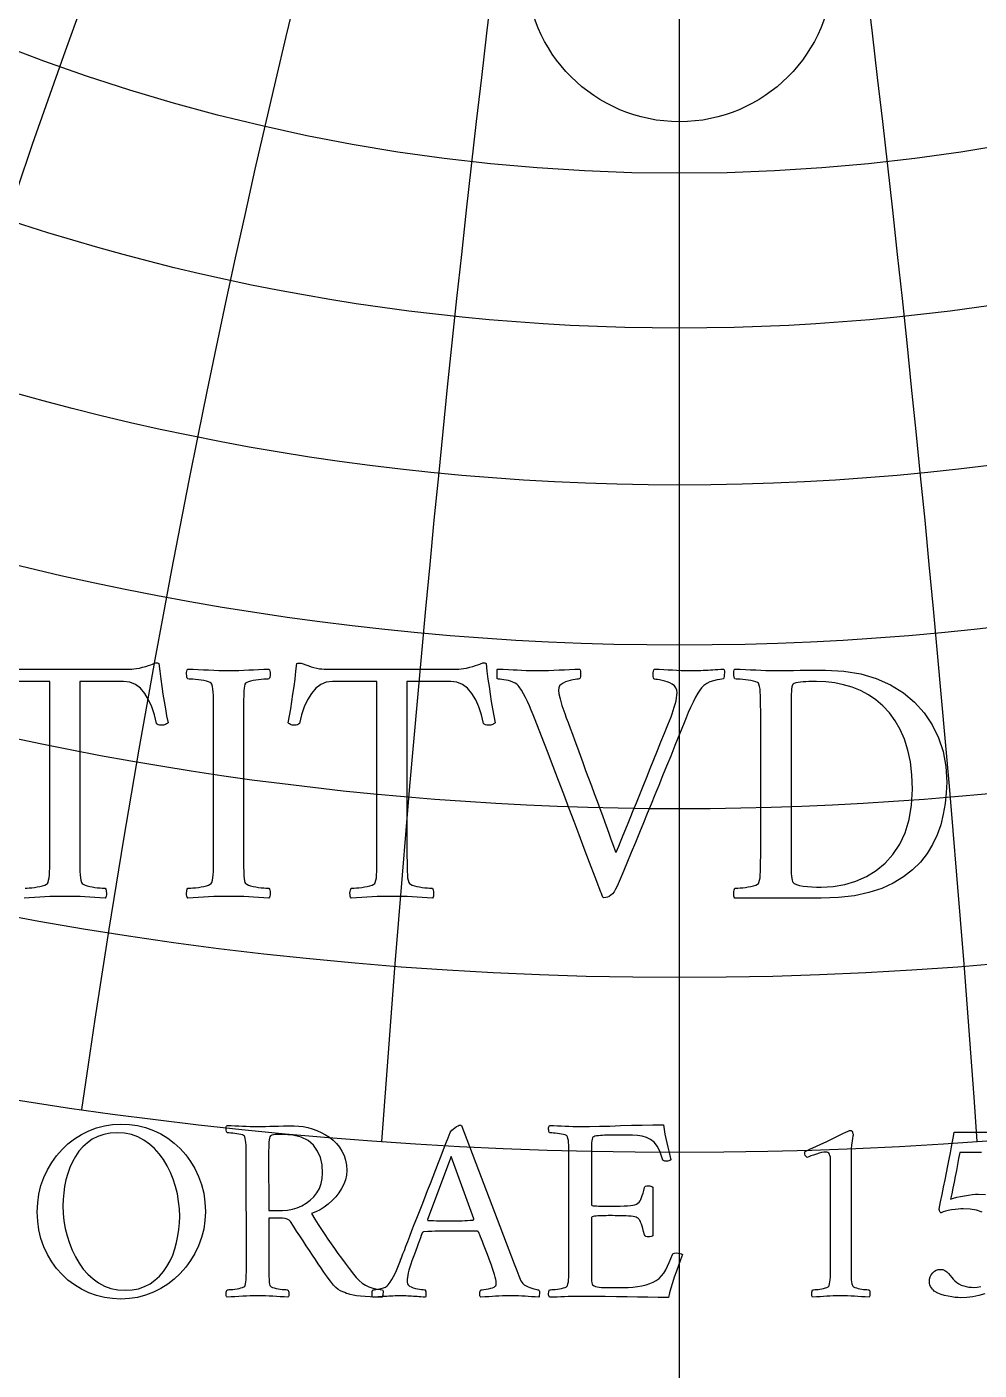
# Model space of a CAD drawing. Header units: millimetres. Extents: x -55 to 55, y -55 to 56.
# Drawn here: x -7.87 to 3.61, y -16.91 to -0.7 of the extents above; entities that cross this region are included whole.
import ezdxf

# ---------------------------------------------------------------- set-up
doc = ezdxf.new("R2010")
doc.units = ezdxf.units.MM
for name, color, linetype in [('CUT_INNER', 6, 'Continuous'), ('CUT_OUTER', 1, 'Continuous'), ('ENGRAVE', 7, 'Continuous'), ('ENGRAVE_FINE', 8, 'Continuous'), ('TEXT', 5, 'Continuous')]:
    doc.layers.add(name, color=color, linetype=linetype)

msp = doc.modelspace()

# ---------------------------------------------------------------- linework, layer by layer
at = {"layer": 'CUT_INNER'}
msp.add_circle((0, 0), 1.85, dxfattribs=at)
at = {"layer": 'CUT_OUTER'}
msp.add_arc((-0.0002, -0.0001), 54.7499, 132.89036, 87.80158, dxfattribs=at)
at = {"layer": 'ENGRAVE'}
msp.add_lwpolyline([(0, -54), (0, 54)], dxfattribs=at)
for centre, radius in [((0, 0), 54), ((0, 23.0863), 29.319), ((0, 21.284), 25.6242), ((0, 19.8271), 22.2988), ((0, 0), 35.3478), ((0, 0), 23.1383)]:
    msp.add_circle(centre, radius, dxfattribs=at)
for centre, radius, start, end in [((0, 25.334), 33.4947, 137.23631, 42.76369), ((0, 28.1719), 38.3077, 162.33792, 17.66208), ((0, 31.8162), 43.9874, 180.638, 359.362), ((0, 36.6037), 50.8852, 195.78154, 344.21846)]:
    msp.add_arc(centre, radius, start, end, dxfattribs=at)
at = {"layer": 'ENGRAVE_FINE'}
for centre, radius, start, end in [((-278.6826, -34.135), 282.9817, 4.048864, 17.967306), ((-278.6826, -34.135), 282.9817, 4.048864, 17.967306), ((278.6826, -34.135), 282.9817, 162.032694, 175.951136), ((278.6826, -34.135), 282.9817, 162.032694, 175.951136), ((-135.009, -34.135), 143.6736, 8.149817, 36.122961), ((-135.009, -34.135), 143.6736, 8.149817, 36.122961), ((135.009, -34.135), 143.6736, 143.877039, 171.850183), ((135.009, -34.135), 143.6736, 143.877039, 171.850183), ((-85.1117, -34.135), 98.2785, 12.357385, 54.648053), ((-85.1117, -34.135), 98.2785, 12.357385, 54.648053), ((85.1117, -34.135), 98.2785, 125.351947, 167.642615), ((85.1117, -34.135), 98.2785, 125.351947, 167.642615), ((-58.5619, -34.135), 76.4471, 16.731177, 73.695482), ((-58.5619, -34.135), 76.4471, 16.731177, 73.695482), ((58.5619, -34.135), 76.4471, 106.304518, 163.268823), ((58.5619, -34.135), 76.4471, 106.304518, 163.268823), ((-41.2327, -34.135), 64.1468, 21.338982, 93.335063), ((-41.2327, -34.135), 64.1468, 21.338982, 93.335063), ((41.2327, -34.135), 64.1468, 86.664937, 158.661018), ((41.2327, -34.135), 64.1468, 86.664937, 158.661018), ((-28.3706, -34.135), 56.7411, 26.26058, 110.03181), ((-28.3706, -34.135), 56.7411, 26.26058, 110.03181), ((28.3706, -34.135), 56.7411, 69.96819, 153.73942), ((28.3706, -34.135), 56.7411, 69.96819, 153.73942), ((-17.8852, -34.135), 52.2929, 31.59265, 120.02931), ((-17.8852, -34.135), 52.2929, 31.59265, 120.02931), ((17.8852, -34.135), 52.2929, 59.97069, 148.40735), ((17.8852, -34.135), 52.2929, 59.97069, 148.40735), ((-8.6646, -34.135), 49.8973, 37.45519, 128.5784), ((-8.6646, -34.135), 49.8973, 37.45519, 128.5784), ((8.6646, -34.135), 49.8973, 51.4216, 142.54481), ((8.6646, -34.135), 49.8973, 51.4216, 142.54481), ((0, 65.9346), 87.1737, 231.774108, 308.225892)]:
    msp.add_arc(centre, radius, start, end, dxfattribs=at)
at = {"layer": 'TEXT'}
for points in [[(-8.2351, -8.4535), (-6.6085, -8.4535), (-6.5811, -8.4522), (-6.55, -8.4482), (-6.5151, -8.4416), (-6.4765, -8.4322), (-6.4387, -8.4219), (-6.4063, -8.412), (-6.3791, -8.4027), (-6.3573, -8.3939), (-6.3416, -8.3865), (-6.3285, -8.3811), (-6.3182, -8.378), (-6.3105, -8.3769), (-6.3038, -8.3774), (-6.2966, -8.379), (-6.2889, -8.3817), (-6.2806, -8.3854), (-6.2696, -8.4804), (-6.2578, -8.5738), (-6.2451, -8.6656), (-6.2317, -8.7559), (-6.2174, -8.8445), (-6.2024, -8.9315), (-6.1866, -9.0169), (-6.1699, -9.1008), (-6.175, -9.1053), (-6.1816, -9.1103), (-6.1899, -9.1159), (-6.1997, -9.122), (-6.2109, -9.1274), (-6.2232, -9.1306), (-6.2365, -9.1316), (-6.2508, -9.1306), (-6.2721, -9.1292), (-6.2892, -9.1252), (-6.3019, -9.1186), (-6.3105, -9.1093), (-6.3352, -9.0052), (-6.3669, -8.9102), (-6.4055, -8.8242), (-6.451, -8.7473), (-6.5037, -8.684), (-6.5638, -8.6388), (-6.6314, -8.6116), (-6.7065, -8.6026), (-7.2345, -8.6026), (-7.2345, -10.7231), (-7.2343, -10.7691), (-7.2339, -10.8136), (-7.2333, -10.8564), (-7.2323, -10.8977), (-7.2303, -10.9362), (-7.2265, -10.9711), (-7.2207, -11.0022), (-7.2132, -11.0297), (-7.2057, -11.04), (-7.1919, -11.0499), (-7.1716, -11.0592), (-7.145, -11.068), (-7.1148, -11.0758), (-7.0838, -11.0824), (-7.052, -11.0875), (-7.0194, -11.0914), (-6.9889, -11.0942), (-6.9635, -11.0962), (-6.9432, -11.0974), (-6.9279, -11.0978), (-6.9221, -11.1079), (-6.9178, -11.1212), (-6.9147, -11.1377), (-6.913, -11.1574), (-6.9131, -11.1771), (-6.9156, -11.1936), (-6.9206, -11.2069), (-6.9279, -11.217), (-6.9911, -11.2129), (-7.053, -11.209), (-7.1135, -11.2054), (-7.1727, -11.2021), (-7.2317, -11.1993), (-7.2914, -11.1973), (-7.3519, -11.1961), (-7.4133, -11.1957), (-7.4732, -11.1961), (-7.5336, -11.1973), (-7.5945, -11.1993), (-7.656, -11.2021), (-7.718, -11.2054), (-7.7805, -11.209), (-7.8436, -11.2129), (-7.9072, -11.217)], [(-7.8918, -11.0974), (-7.871, -11.0962), (-7.845, -11.0942), (-7.8135, -11.0914), (-7.7799, -11.0875), (-7.747, -11.0824), (-7.7149, -11.0758), (-7.6837, -11.068), (-7.6564, -11.0592), (-7.6363, -11.0499), (-7.6234, -11.04), (-7.6177, -11.0297), (-7.6101, -11.0022), (-7.6044, -10.9711), (-7.6005, -10.9362), (-7.5985, -10.8977), (-7.5976, -10.8564), (-7.5969, -10.8136), (-7.5965, -10.7691), (-7.5964, -10.7231), (-7.5964, -8.6026), (-8.1329, -8.6026)], [(3.652, -15.0074), (3.584, -14.9839), (3.5067, -14.9699), (3.4203, -14.9652), (3.3925, -14.9661), (3.3604, -14.9688), (3.3239, -14.9733), (3.283, -14.9795), (3.2428, -14.987), (3.2087, -14.9951), (3.1806, -15.0038), (3.1584, -15.0131), (3.1537, -15.0122), (3.1492, -15.0095), (3.1449, -15.005), (3.1409, -14.9987), (3.1374, -14.9914), (3.1349, -14.9839), (3.1334, -14.9763), (3.1329, -14.9684), (3.1504, -14.8805), (3.168, -14.7927), (3.1856, -14.7049), (3.2031, -14.6171), (3.2204, -14.5308), (3.2371, -14.4474), (3.2531, -14.3671), (3.2686, -14.2897), (3.2829, -14.2174), (3.2953, -14.152), (3.306, -14.0936), (3.3149, -14.0422), (3.7748, -14.0422)], [(3.6438, -14.2881), (3.382, -14.2881), (3.3677, -14.3587), (3.3536, -14.4299), (3.3398, -14.5016), (3.3261, -14.574), (3.3124, -14.6457), (3.2985, -14.7157), (3.2845, -14.7838), (3.2702, -14.8502), (3.3046, -14.8379), (3.344, -14.8267), (3.3885, -14.8164), (3.4379, -14.8071), (3.4871, -14.7994), (3.5309, -14.7939), (3.5693, -14.7906), (3.6023, -14.7895), (3.6023, -14.7895), (3.6914, -14.7947)], [(3.6822, -15.9903), (3.6115, -16.0113), (3.54, -16.0262), (3.4678, -16.0352), (3.3947, -16.0382), (3.3625, -16.0371), (3.3265, -16.0338), (3.2867, -16.0283), (3.243, -16.0206), (3.1986, -16.0106), (3.1564, -15.9979), (3.1164, -15.9826), (3.0786, -15.9648), (3.0714, -15.9584), (3.0626, -15.9488), (3.0522, -15.936), (3.0403, -15.92), (3.0291, -15.9023), (3.0211, -15.8841), (3.0163, -15.8656), (3.0147, -15.8466), (3.0172, -15.8147), (3.0247, -15.7859), (3.0372, -15.7604), (3.0546, -15.738), (3.0753, -15.7199), (3.0973, -15.7069), (3.1208, -15.6991), (3.1456, -15.6965), (3.1759, -15.6996), (3.2027, -15.7089), (3.2262, -15.7243), (3.2462, -15.746), (3.2647, -15.7701), (3.2834, -15.7927), (3.3022, -15.814), (3.3213, -15.8338), (3.3447, -15.8545), (3.3704, -15.8717), (3.3982, -15.8856), (3.4283, -15.8961), (3.4593, -15.9038), (3.4901, -15.9093), (3.5208, -15.9126), (3.5512, -15.9137), (3.5928, -15.9108), (3.6347, -15.9021)]]:
    msp.add_lwpolyline(points, dxfattribs=at)
for points in [[(-2.6613, -8.4535), (-2.6339, -8.4522), (-2.6027, -8.4482), (-2.5679, -8.4416), (-2.5293, -8.4322), (-2.4915, -8.4219), (-2.459, -8.412), (-2.4319, -8.4027), (-2.4101, -8.3939), (-2.3944, -8.3865), (-2.3813, -8.3811), (-2.3709, -8.378), (-2.3632, -8.3769), (-2.3566, -8.3774), (-2.3494, -8.379), (-2.3417, -8.3817), (-2.3334, -8.3854), (-2.3224, -8.4804), (-2.3105, -8.5738), (-2.2979, -8.6656), (-2.2845, -8.7559), (-2.2702, -8.8445), (-2.2552, -8.9315), (-2.2393, -9.0169), (-2.2227, -9.1008), (-2.2278, -9.1053), (-2.2344, -9.1103), (-2.2427, -9.1159), (-2.2525, -9.122), (-2.2637, -9.1274), (-2.2759, -9.1306), (-2.2892, -9.1316), (-2.3036, -9.1306), (-2.3249, -9.1292), (-2.3419, -9.1252), (-2.3547, -9.1186), (-2.3632, -9.1093), (-2.388, -9.0052), (-2.4196, -8.9102), (-2.4582, -8.8242), (-2.5037, -8.7473), (-2.5564, -8.684), (-2.6166, -8.6388), (-2.6842, -8.6116), (-2.7592, -8.6026), (-3.2872, -8.6026), (-3.2872, -10.7231), (-3.2871, -10.7691), (-3.2867, -10.8136), (-3.286, -10.8564), (-3.2851, -10.8977), (-3.2831, -10.9362), (-3.2792, -10.9711), (-3.2735, -11.0022), (-3.2659, -11.0297), (-3.2585, -11.04), (-3.2446, -11.0499), (-3.2244, -11.0592), (-3.1978, -11.068), (-3.1676, -11.0758), (-3.1366, -11.0824), (-3.1048, -11.0875), (-3.0722, -11.0914), (-3.0417, -11.0942), (-3.0163, -11.0962), (-2.9959, -11.0974), (-2.9806, -11.0978), (-2.9749, -11.1079), (-2.9705, -11.1212), (-2.9675, -11.1377), (-2.9657, -11.1574), (-2.9659, -11.1771), (-2.9684, -11.1936), (-2.9733, -11.2069), (-2.9806, -11.217), (-3.0439, -11.2129), (-3.1057, -11.209), (-3.1663, -11.2054), (-3.2255, -11.2021), (-3.2844, -11.1993), (-3.3442, -11.1973), (-3.4047, -11.1961), (-3.4661, -11.1957), (-3.5259, -11.1961), (-3.5864, -11.1973), (-3.6473, -11.1993), (-3.7088, -11.2021), (-3.7708, -11.2054), (-3.8333, -11.209), (-3.8964, -11.2129), (-3.96, -11.217), (-3.9673, -11.2069), (-3.9722, -11.1936), (-3.9748, -11.1771), (-3.9749, -11.1574), (-3.9732, -11.1377), (-3.9701, -11.1212), (-3.9657, -11.1079), (-3.96, -11.0978), (-3.9446, -11.0974), (-3.9238, -11.0962), (-3.8977, -11.0942), (-3.8663, -11.0914), (-3.8327, -11.0875), (-3.7998, -11.0824), (-3.7677, -11.0758), (-3.7365, -11.068), (-3.7092, -11.0592), (-3.6891, -11.0499), (-3.6762, -11.04), (-3.6705, -11.0297), (-3.6629, -11.0022), (-3.6571, -10.9711), (-3.6533, -10.9362), (-3.6513, -10.8977), (-3.6504, -10.8564), (-3.6497, -10.8136), (-3.6493, -10.7691), (-3.6492, -10.7231), (-3.6492, -8.6026), (-4.1857, -8.6026), (-4.2607, -8.6116), (-4.3283, -8.6388), (-4.3885, -8.684), (-4.4412, -8.7473), (-4.4869, -8.8242), (-4.5263, -8.9102), (-4.5593, -9.0052), (-4.5859, -9.1093), (-4.5945, -9.1186), (-4.6072, -9.1252), (-4.6243, -9.1292), (-4.6455, -9.1306), (-4.6598, -9.1316), (-4.6727, -9.1306), (-4.6843, -9.1274), (-4.6945, -9.122), (-4.7034, -9.1159), (-4.711, -9.1103), (-4.7173, -9.1053), (-4.7222, -9.1008), (-4.7057, -9.0169), (-4.6903, -8.9315), (-4.6759, -8.8445), (-4.6626, -8.7559), (-4.6501, -8.6656), (-4.6381, -8.5738), (-4.6267, -8.4804), (-4.6157, -8.3854), (-4.6046, -8.3821), (-4.5923, -8.3806), (-4.579, -8.381), (-4.5646, -8.3833), (-4.5505, -8.3866), (-4.538, -8.3902), (-4.5271, -8.3941), (-4.5178, -8.3982), (-4.4966, -8.4068), (-4.4715, -8.4157), (-4.4424, -8.4249), (-4.4092, -8.4344), (-4.3753, -8.4428), (-4.3438, -8.4487), (-4.3146, -8.4523), (-4.2879, -8.4535)], [(-5.4375, -8.4706), (-5.3762, -8.4702), (-5.3157, -8.469), (-5.2559, -8.467), (-5.197, -8.4642), (-5.1378, -8.4611), (-5.0772, -8.4583), (-5.0153, -8.4558), (-4.9521, -8.4535), (-4.9448, -8.4636), (-4.9399, -8.477), (-4.9374, -8.4935), (-4.9372, -8.5131), (-4.939, -8.5328), (-4.942, -8.5493), (-4.9464, -8.5626), (-4.9521, -8.5728), (-4.9676, -8.5732), (-4.9883, -8.5744), (-5.0144, -8.5764), (-5.0458, -8.5791), (-5.0793, -8.5827), (-5.1118, -8.5871), (-5.1432, -8.5923), (-5.1735, -8.5983), (-5.2002, -8.6055), (-5.2204, -8.6143), (-5.2342, -8.6247), (-5.2417, -8.6366), (-5.2474, -8.6595), (-5.2518, -8.6856), (-5.2549, -8.7149), (-5.2566, -8.7473), (-5.2575, -8.7822), (-5.2582, -8.8187), (-5.2586, -8.8567), (-5.2587, -8.8964), (-5.2587, -8.9028), (-5.2587, -8.9091), (-5.2587, -8.9155), (-5.2587, -8.9219), (-5.2587, -8.9283), (-5.2587, -8.9347), (-5.2587, -8.9411), (-5.2587, -8.9475), (-5.2587, -10.7231), (-5.2587, -10.7295), (-5.2587, -10.7359), (-5.2587, -10.7422), (-5.2587, -10.7486), (-5.2587, -10.755), (-5.2587, -10.7614), (-5.2587, -10.7678), (-5.2587, -10.7742), (-5.2586, -10.8137), (-5.2582, -10.8514), (-5.2575, -10.8871), (-5.2566, -10.9211), (-5.2549, -10.9526), (-5.2518, -10.9812), (-5.2474, -11.0069), (-5.2417, -11.0297), (-5.2342, -11.04), (-5.2204, -11.0499), (-5.2002, -11.0592), (-5.1735, -11.068), (-5.1432, -11.0758), (-5.1118, -11.0824), (-5.0793, -11.0875), (-5.0458, -11.0914), (-5.0144, -11.0942), (-4.9883, -11.0962), (-4.9676, -11.0974), (-4.9521, -11.0978), (-4.9464, -11.1079), (-4.942, -11.1212), (-4.939, -11.1377), (-4.9372, -11.1574), (-4.9374, -11.1771), (-4.9399, -11.1936), (-4.9448, -11.2069), (-4.9521, -11.217), (-5.0153, -11.2129), (-5.0772, -11.209), (-5.1378, -11.2054), (-5.197, -11.2021), (-5.2559, -11.1993), (-5.3157, -11.1973), (-5.3762, -11.1961), (-5.4375, -11.1957), (-5.4974, -11.1961), (-5.5578, -11.1973), (-5.6188, -11.1993), (-5.6803, -11.2021), (-5.7423, -11.2054), (-5.8048, -11.209), (-5.8679, -11.2129), (-5.9315, -11.217), (-5.9388, -11.2069), (-5.9437, -11.1936), (-5.9463, -11.1771), (-5.9464, -11.1574), (-5.9447, -11.1377), (-5.9416, -11.1212), (-5.9372, -11.1079), (-5.9315, -11.0978), (-5.916, -11.0974), (-5.8953, -11.0962), (-5.8692, -11.0942), (-5.8378, -11.0914), (-5.8041, -11.0875), (-5.7713, -11.0824), (-5.7392, -11.0758), (-5.7079, -11.068), (-5.6807, -11.0592), (-5.6606, -11.0499), (-5.6477, -11.04), (-5.6419, -11.0297), (-5.6344, -11.0022), (-5.6286, -10.9711), (-5.6248, -10.9362), (-5.6228, -10.8977), (-5.6218, -10.8564), (-5.6212, -10.8136), (-5.6208, -10.7691), (-5.6206, -10.7231), (-5.6206, -8.9475), (-5.6208, -8.9013), (-5.6212, -8.8565), (-5.6218, -8.8129), (-5.6228, -8.7708), (-5.6248, -8.7312), (-5.6286, -8.6957), (-5.6344, -8.6642), (-5.6419, -8.6366), (-5.6477, -8.6247), (-5.6606, -8.6143), (-5.6807, -8.6055), (-5.7079, -8.5983), (-5.7392, -8.5923), (-5.7713, -8.5871), (-5.8041, -8.5827), (-5.8378, -8.5791), (-5.8692, -8.5764), (-5.8953, -8.5744), (-5.916, -8.5732), (-5.9315, -8.5728), (-5.9372, -8.5626), (-5.9416, -8.5493), (-5.9447, -8.5328), (-5.9464, -8.5131), (-5.9463, -8.4935), (-5.9437, -8.477), (-5.9388, -8.4636), (-5.9315, -8.4535), (-5.8679, -8.4558), (-5.8048, -8.4583), (-5.7423, -8.4611), (-5.6803, -8.4642), (-5.6188, -8.467), (-5.5578, -8.469), (-5.4974, -8.4702), (-5.4375, -8.4706)], [(-1.716, -8.4706), (-1.6484, -8.4702), (-1.5819, -8.469), (-1.5164, -8.467), (-1.452, -8.4642), (-1.3884, -8.4611), (-1.3253, -8.4583), (-1.2628, -8.4558), (-1.2008, -8.4535), (-1.1972, -8.464), (-1.1949, -8.4785), (-1.194, -8.497), (-1.1944, -8.5195), (-1.1961, -8.5412), (-1.1992, -8.5573), (-1.2036, -8.5678), (-1.2093, -8.5728), (-1.2206, -8.5734), (-1.2375, -8.5754), (-1.26, -8.5787), (-1.2881, -8.5834), (-1.3185, -8.5898), (-1.3482, -8.5983), (-1.3771, -8.609), (-1.4052, -8.6217), (-1.4294, -8.6376), (-1.4467, -8.6574), (-1.4571, -8.6812), (-1.4605, -8.709), (-1.4557, -8.7521), (-1.4414, -8.8133), (-1.4174, -8.8926), (-1.3839, -8.99), (-1.3654, -9.0407), (-1.344, -9.0992), (-1.3196, -9.1653), (-1.2923, -9.2391), (-1.2629, -9.3189), (-1.2322, -9.4025), (-1.2001, -9.4902), (-1.1667, -9.5819), (-1.1325, -9.6756), (-1.098, -9.7693), (-1.0633, -9.863), (-1.0283, -9.9566), (-0.994, -10.0484), (-0.9613, -10.1365), (-0.9301, -10.2209), (-0.9006, -10.3015), (-0.8732, -10.3767), (-0.8484, -10.4447), (-0.8263, -10.5055), (-0.8069, -10.5591), (-0.7908, -10.6035), (-0.7787, -10.6363), (-0.7706, -10.6577), (-0.7665, -10.6677), (-0.7598, -10.6532), (-0.7484, -10.6267), (-0.7321, -10.5883), (-0.7111, -10.5379), (-0.6862, -10.4776), (-0.6584, -10.4096), (-0.6277, -10.3339), (-0.594, -10.2504), (-0.5579, -10.1609), (-0.52, -10.0668), (-0.4802, -9.9682), (-0.4386, -9.8651), (-0.3959, -9.7593), (-0.3529, -9.6527), (-0.3096, -9.5453), (-0.2661, -9.4371), (-0.2231, -9.3302), (-0.1815, -9.2264), (-0.1412, -9.1258), (-0.1022, -9.0284), (-0.0878, -8.9916), (-0.0745, -8.9539), (-0.0623, -8.915), (-0.0511, -8.8751), (-0.0418, -8.8362), (-0.0351, -8.8006), (-0.0311, -8.7681), (-0.0298, -8.7388), (-0.0334, -8.7069), (-0.0442, -8.6792), (-0.0621, -8.6558), (-0.0873, -8.6366), (-0.1166, -8.6209), (-0.1469, -8.6079), (-0.1783, -8.5975), (-0.2108, -8.5898), (-0.2412, -8.5842), (-0.2667, -8.5802), (-0.287, -8.5778), (-0.3023, -8.577), (-0.3098, -8.5702), (-0.3151, -8.5584), (-0.3183, -8.5415), (-0.3194, -8.5195), (-0.3183, -8.497), (-0.3151, -8.4785), (-0.3098, -8.464), (-0.3023, -8.4535), (-0.2456, -8.4558), (-0.1905, -8.4583), (-0.1371, -8.4611), (-0.0852, -8.4642), (-0.0333, -8.467), (0.0202, -8.469), (0.0753, -8.4702), (0.132, -8.4706), (0.1784, -8.4704), (0.2198, -8.47), (0.2561, -8.4694), (0.2874, -8.4684), (0.316, -8.4672), (0.3444, -8.4658), (0.3724, -8.464), (0.4003, -8.462), (0.4295, -8.4599), (0.462, -8.4578), (0.4977, -8.4557), (0.5365, -8.4535), (0.54, -8.4642), (0.5418, -8.4791), (0.5421, -8.4982), (0.5408, -8.5217), (0.5384, -8.544), (0.5355, -8.56), (0.532, -8.5696), (0.528, -8.5728), (0.5111, -8.5741), (0.486, -8.5781), (0.4526, -8.5847), (0.4109, -8.594), (0.3674, -8.6074), (0.3284, -8.626), (0.2939, -8.6499), (0.264, -8.6792), (0.2434, -8.706), (0.2198, -8.7436), (0.1933, -8.7922), (0.1639, -8.8517), (0.134, -8.9159), (0.1059, -8.9789), (0.0797, -9.0405), (0.0554, -9.1008), (-0.0009, -9.2405), (-0.0548, -9.3743), (-0.1063, -9.5023), (-0.1554, -9.6245), (-0.2031, -9.7427), (-0.2502, -9.8587), (-0.2967, -9.9726), (-0.3428, -10.0844), (-0.3889, -10.1961), (-0.4359, -10.31), (-0.4837, -10.4261), (-0.5323, -10.5442), (-0.5828, -10.6667), (-0.6366, -10.7955), (-0.6935, -10.9307), (-0.7537, -11.0722), (-0.7711, -11.1095), (-0.7893, -11.1404), (-0.8084, -11.1649), (-0.8282, -11.183), (-0.8486, -11.196), (-0.8692, -11.2053), (-0.8901, -11.2109), (-0.9112, -11.2128), (-0.9173, -11.211), (-0.9229, -11.2058), (-0.928, -11.1972), (-0.9325, -11.1851), (-0.9368, -11.1722), (-0.941, -11.1611), (-0.9453, -11.1519), (-0.9495, -11.1446), (-1.0186, -10.9625), (-1.0853, -10.7864), (-1.1495, -10.6165), (-1.2114, -10.4527), (-1.2724, -10.2913), (-1.3338, -10.1285), (-1.3958, -9.9645), (-1.4584, -9.7991), (-1.5232, -9.6288), (-1.592, -9.4499), (-1.6648, -9.2626), (-1.7415, -9.0667), (-1.7648, -9.0065), (-1.7879, -8.9496), (-1.8106, -8.8958), (-1.8331, -8.8453), (-1.8561, -8.7974), (-1.8805, -8.7516), (-1.9061, -8.708), (-1.9332, -8.6664), (-1.9459, -8.6502), (-1.963, -8.6356), (-1.9843, -8.6225), (-2.0098, -8.6111), (-2.0374, -8.6012), (-2.0646, -8.593), (-2.0916, -8.5863), (-2.1184, -8.5813), (-2.1433, -8.5775), (-2.1647, -8.5749), (-2.1827, -8.5733), (-2.1972, -8.5728), (-2.199, -8.5692), (-2.2004, -8.5584), (-2.2012, -8.5404), (-2.2014, -8.5153), (-2.2012, -8.4899), (-2.2004, -8.4711), (-2.199, -8.459), (-2.1972, -8.4535), (-2.1278, -8.4558), (-2.0646, -8.4583), (-2.0075, -8.4611), (-1.9566, -8.4642), (-1.9056, -8.467), (-1.8485, -8.469), (-1.7853, -8.4702), (-1.716, -8.4706)], [(1.7628, -8.4663), (1.9827, -8.4774), (2.1865, -8.5105), (2.3744, -8.5657), (2.5463, -8.643), (2.7007, -8.7394), (2.8359, -8.8517), (2.9519, -8.9799), (3.0488, -9.1242), (3.1252, -9.2816), (3.1797, -9.4494), (3.2124, -9.6276), (3.2234, -9.8161), (3.2188, -9.9473), (3.2053, -10.0769), (3.1826, -10.2049), (3.151, -10.3313), (3.1085, -10.4538), (3.0536, -10.5698), (2.9861, -10.6794), (2.9061, -10.7827), (2.8123, -10.8776), (2.7033, -10.9621), (2.5792, -11.0362), (2.4399, -11.0999), (2.2839, -11.1511), (2.1099, -11.1877), (1.9177, -11.2097), (1.7075, -11.217), (0.6685, -11.217), (0.6612, -11.2069), (0.6563, -11.1936), (0.6537, -11.1771), (0.6536, -11.1574), (0.6553, -11.1377), (0.6584, -11.1212), (0.6628, -11.1079), (0.6685, -11.0978), (0.684, -11.0974), (0.7047, -11.0962), (0.7308, -11.0942), (0.7622, -11.0914), (0.7959, -11.0875), (0.8287, -11.0824), (0.8608, -11.0758), (0.8921, -11.068), (0.9193, -11.0592), (0.9394, -11.0499), (0.9523, -11.04), (0.9581, -11.0297), (0.9656, -11.0022), (0.9714, -10.9711), (0.9752, -10.9362), (0.9772, -10.8977), (0.9782, -10.8564), (0.9788, -10.8136), (0.9792, -10.7691), (0.9794, -10.7231), (0.9794, -8.9475), (0.9792, -8.9013), (0.9788, -8.8565), (0.9782, -8.8129), (0.9772, -8.7708), (0.9752, -8.7312), (0.9714, -8.6957), (0.9656, -8.6642), (0.9581, -8.6366), (0.9523, -8.6247), (0.9394, -8.6143), (0.9193, -8.6055), (0.8921, -8.5983), (0.8608, -8.5923), (0.8287, -8.5871), (0.7959, -8.5827), (0.7622, -8.5791), (0.7308, -8.5764), (0.7047, -8.5744), (0.684, -8.5732), (0.6685, -8.5728), (0.6628, -8.5626), (0.6584, -8.5493), (0.6553, -8.5328), (0.6536, -8.5131), (0.6537, -8.4935), (0.6563, -8.477), (0.6612, -8.4636), (0.6685, -8.4535), (0.7321, -8.4558), (0.7952, -8.4583), (0.8577, -8.4611), (0.9197, -8.4642), (0.9812, -8.467), (1.0422, -8.469), (1.1026, -8.4702), (1.1625, -8.4706), (1.2271, -8.4704), (1.2976, -8.47), (1.374, -8.4694), (1.4563, -8.4684), (1.5393, -8.4675), (1.6181, -8.4668), (1.6926, -8.4664), (1.7628, -8.4663)], [(1.3455, -8.956), (1.3455, -10.7273), (1.3455, -10.7445), (1.3455, -10.7662), (1.3455, -10.7924), (1.3455, -10.8231), (1.3459, -10.8559), (1.3471, -10.8881), (1.3491, -10.9197), (1.3519, -10.9509), (1.3553, -10.9787), (1.3589, -11.0004), (1.3627, -11.016), (1.3668, -11.0254), (1.3843, -11.0411), (1.411, -11.0541), (1.4471, -11.0645), (1.4925, -11.0722), (1.5434, -11.0778), (1.5962, -11.0818), (1.6509, -11.0842), (1.7075, -11.085), (1.8535, -11.077), (1.9933, -11.0531), (2.127, -11.0132), (2.2546, -10.9573), (2.3732, -10.885), (2.4798, -10.796), (2.5744, -10.6902), (2.657, -10.5677), (2.7241, -10.4278), (2.772, -10.2701), (2.8007, -10.0946), (2.8103, -9.9013), (2.8043, -9.7312), (2.7864, -9.5745), (2.7564, -9.431), (2.7145, -9.3009), (2.6624, -9.1831), (2.6017, -9.0768), (2.5325, -8.9819), (2.4548, -8.8985), (2.3701, -8.8261), (2.2802, -8.7644), (2.1849, -8.7133), (2.0843, -8.6728), (1.9799, -8.6421), (1.873, -8.6201), (1.7638, -8.607), (1.6521, -8.6026), (1.6367, -8.6027), (1.6159, -8.6031), (1.5899, -8.6038), (1.5585, -8.6047), (1.5249, -8.6062), (1.4925, -8.6084), (1.461, -8.6115), (1.4307, -8.6153), (1.4041, -8.6204), (1.3839, -8.627), (1.37, -8.6353), (1.3626, -8.6451), (1.3569, -8.6682), (1.3525, -8.6946), (1.3494, -8.7246), (1.3477, -8.758), (1.3467, -8.7935), (1.3461, -8.8298), (1.3457, -8.867), (1.3455, -8.9049), (1.3455, -8.9113), (1.3455, -8.9177), (1.3455, -8.924), (1.3455, -8.9304), (1.3455, -8.9368), (1.3455, -8.9432), (1.3455, -8.9496), (1.3455, -8.956)], [(-6.7384, -13.9432), (-6.6361, -13.948), (-6.5368, -13.9624), (-6.4405, -13.9864), (-6.3472, -14.0199), (-6.2581, -14.0623), (-6.1743, -14.1129), (-6.096, -14.1717), (-6.023, -14.2386), (-5.9565, -14.3129), (-5.8973, -14.3935), (-5.8455, -14.4806), (-5.8011, -14.574), (-5.7655, -14.6731), (-5.74, -14.7772), (-5.7247, -14.8862), (-5.7196, -15.0003), (-5.7247, -15.1086), (-5.74, -15.2131), (-5.7655, -15.3138), (-5.8011, -15.4107), (-5.8455, -15.5029), (-5.8973, -15.5895), (-5.9565, -15.6706), (-6.023, -15.746), (-6.096, -15.8147), (-6.1743, -15.8753), (-6.2581, -15.928), (-6.3472, -15.9727), (-6.4405, -16.0084), (-6.5368, -16.0338), (-6.6361, -16.0491), (-6.7384, -16.0542), (-6.8393, -16.0494), (-6.9376, -16.035), (-7.0333, -16.0111), (-7.1264, -15.9775), (-7.2154, -15.9351), (-7.2989, -15.8845), (-7.3767, -15.8257), (-7.449, -15.7588), (-7.5147, -15.6845), (-7.5731, -15.6039), (-7.6241, -15.5169), (-7.6677, -15.4235), (-7.7026, -15.3246), (-7.7276, -15.2211), (-7.7426, -15.113), (-7.7475, -15.0003), (-7.7426, -14.8919), (-7.7276, -14.7871), (-7.7026, -14.6859), (-7.6677, -14.5883), (-7.6241, -14.4954), (-7.5731, -14.4083), (-7.5147, -14.327), (-7.449, -14.2514), (-7.3767, -14.1828), (-7.2989, -14.1221), (-7.2154, -14.0694), (-7.1264, -14.0247), (-7.0333, -13.989), (-6.9376, -13.9636), (-6.8393, -13.9483), (-6.7384, -13.9432)], [(-6.7831, -14.0486), (-6.8677, -14.0535), (-6.946, -14.0682), (-7.0178, -14.0926), (-7.0833, -14.1269), (-7.1427, -14.1691), (-7.1963, -14.2175), (-7.2441, -14.2721), (-7.2861, -14.3329), (-7.3226, -14.3985), (-7.3539, -14.4678), (-7.3801, -14.5406), (-7.401, -14.6171), (-7.4171, -14.6953), (-7.4286, -14.7736), (-7.4355, -14.8518), (-7.4378, -14.93), (-7.4347, -15.021), (-7.4254, -15.1117), (-7.4099, -15.2022), (-7.3883, -15.2925), (-7.3606, -15.3807), (-7.3272, -15.465), (-7.288, -15.5452), (-7.243, -15.6215), (-7.1924, -15.692), (-7.1364, -15.7552), (-7.075, -15.811), (-7.0082, -15.8594), (-6.9361, -15.8985), (-6.8585, -15.9264), (-6.7756, -15.9432), (-6.6873, -15.9488), (-6.6027, -15.9439), (-6.5244, -15.9292), (-6.4526, -15.9048), (-6.3871, -15.8705), (-6.3276, -15.8281), (-6.2737, -15.7791), (-6.2254, -15.7235), (-6.1827, -15.6614), (-6.1455, -15.5942), (-6.1136, -15.5236), (-6.0872, -15.4497), (-6.0661, -15.3724), (-6.0501, -15.2934), (-6.0386, -15.2147), (-6.0317, -15.1361), (-6.0294, -15.0578), (-6.0325, -14.967), (-6.0418, -14.8766), (-6.0573, -14.7865), (-6.0789, -14.6969), (-6.1067, -14.6095), (-6.1404, -14.5261), (-6.1801, -14.4466), (-6.2258, -14.3712), (-6.2771, -14.3014), (-6.3336, -14.239), (-6.3953, -14.1841), (-6.4621, -14.1365), (-6.5343, -14.098), (-6.6118, -14.0706), (-6.6948, -14.0541), (-6.7831, -14.0486)], [(-4.6466, -13.9656), (-4.5935, -13.9678), (-4.5396, -13.9744), (-4.4849, -13.9854), (-4.4295, -14.0007), (-4.3747, -14.0203), (-4.3221, -14.0438), (-4.2717, -14.0714), (-4.2235, -14.1029), (-4.1787, -14.1385), (-4.1384, -14.1784), (-4.1028, -14.2224), (-4.0718, -14.2706), (-4.0466, -14.323), (-4.0287, -14.3796), (-4.0179, -14.4403), (-4.0143, -14.5053), (-4.0182, -14.5608), (-4.0299, -14.6155), (-4.0493, -14.6694), (-4.0766, -14.7225), (-4.1099, -14.7736), (-4.1476, -14.8215), (-4.1897, -14.8662), (-4.2362, -14.9077), (-4.2854, -14.9448), (-4.3356, -14.9764), (-4.3868, -15.0023), (-4.439, -15.0227), (-4.3979, -15.0899), (-4.3576, -15.1544), (-4.3181, -15.2161), (-4.2794, -15.275), (-4.2406, -15.3323), (-4.2011, -15.3895), (-4.1608, -15.4465), (-4.1197, -15.5033), (-4.077, -15.5615), (-4.0319, -15.6226), (-3.9844, -15.6868), (-3.9345, -15.754), (-3.9002, -15.7959), (-3.8646, -15.8322), (-3.8276, -15.863), (-3.7891, -15.8881), (-3.7469, -15.9083), (-3.6985, -15.924), (-3.6439, -15.9354), (-3.5832, -15.9424), (-3.578, -15.9502), (-3.5752, -15.9608), (-3.5748, -15.9741), (-3.5768, -15.9903), (-3.5798, -16.0061), (-3.5824, -16.0182), (-3.5846, -16.0268), (-3.5864, -16.0318), (-3.6613, -16.0311), (-3.7297, -16.029), (-3.7914, -16.0255), (-3.8466, -16.0206), (-3.895, -16.0148), (-3.9364, -16.0083), (-3.9709, -16.0012), (-3.9983, -15.9935), (-4.0159, -15.9862), (-4.0366, -15.9771), (-4.0606, -15.9663), (-4.0877, -15.9536), (-4.1163, -15.9373), (-4.1444, -15.9157), (-4.1722, -15.8886), (-4.1995, -15.8562), (-4.2111, -15.8404), (-4.2267, -15.8187), (-4.2462, -15.7909), (-4.2698, -15.7572), (-4.2965, -15.7185), (-4.3257, -15.6757), (-4.3572, -15.629), (-4.3911, -15.5783), (-4.4269, -15.5247), (-4.4638, -15.4694), (-4.5019, -15.4122), (-4.5412, -15.3532), (-4.5807, -15.2936), (-4.6195, -15.2346), (-4.6574, -15.1763), (-4.6945, -15.1185), (-4.7101, -15.1017), (-4.7312, -15.0897), (-4.758, -15.0825), (-4.7903, -15.0801), (-4.9532, -15.0801), (-4.9532, -15.6614), (-4.9532, -15.6662), (-4.9532, -15.671), (-4.9532, -15.6757), (-4.9532, -15.6805), (-4.9532, -15.6853), (-4.9532, -15.6901), (-4.9532, -15.6949), (-4.9532, -15.6997), (-4.9531, -15.7293), (-4.9528, -15.7576), (-4.9523, -15.7844), (-4.9516, -15.8099), (-4.9503, -15.8335), (-4.948, -15.855), (-4.9447, -15.8742), (-4.9404, -15.8913), (-4.9348, -15.8991), (-4.9245, -15.9065), (-4.9093, -15.9135), (-4.8893, -15.92), (-4.8666, -15.9259), (-4.843, -15.9308), (-4.8187, -15.9347), (-4.7935, -15.9376), (-4.77, -15.9397), (-4.7504, -15.9412), (-4.7348, -15.9421), (-4.7233, -15.9424), (-4.719, -15.95), (-4.7157, -15.96), (-4.7134, -15.9723), (-4.7121, -15.9871), (-4.7122, -16.0019), (-4.7141, -16.0143), (-4.7178, -16.0242), (-4.7233, -16.0318), (-4.7707, -16.0287), (-4.8171, -16.0258), (-4.8625, -16.0231), (-4.9069, -16.0206), (-4.9511, -16.0185), (-4.9959, -16.0171), (-5.0413, -16.0162), (-5.0873, -16.0159), (-5.1322, -16.0162), (-5.1775, -16.0171), (-5.2232, -16.0185), (-5.2694, -16.0206), (-5.3159, -16.0231), (-5.3628, -16.0258), (-5.4101, -16.0287), (-5.4578, -16.0318), (-5.4633, -16.0242), (-5.467, -16.0143), (-5.4689, -16.0019), (-5.469, -15.9871), (-5.4677, -15.9723), (-5.4654, -15.96), (-5.4621, -15.95), (-5.4578, -15.9424), (-5.4462, -15.9421), (-5.4306, -15.9412), (-5.4111, -15.9397), (-5.3875, -15.9376), (-5.3623, -15.9347), (-5.3376, -15.9308), (-5.3136, -15.9259), (-5.2901, -15.92), (-5.2697, -15.9135), (-5.2546, -15.9065), (-5.2449, -15.8991), (-5.2406, -15.8913), (-5.2349, -15.8707), (-5.2306, -15.8474), (-5.2277, -15.8212), (-5.2262, -15.7923), (-5.2255, -15.7614), (-5.225, -15.7292), (-5.2247, -15.6959), (-5.2246, -15.6614), (-5.2278, -14.3297), (-5.2279, -14.295), (-5.2282, -14.2614), (-5.2287, -14.2288), (-5.2294, -14.1971), (-5.2309, -14.1675), (-5.2338, -14.1408), (-5.2381, -14.1172), (-5.2438, -14.0965), (-5.2481, -14.0875), (-5.2578, -14.0798), (-5.2728, -14.0732), (-5.2933, -14.0678), (-5.3167, -14.0633), (-5.3404, -14.0594), (-5.3646, -14.0561), (-5.3891, -14.0534), (-5.412, -14.0513), (-5.431, -14.0498), (-5.4463, -14.0489), (-5.4578, -14.0486), (-5.4621, -14.041), (-5.4654, -14.0311), (-5.4677, -14.0187), (-5.469, -14.0039), (-5.4689, -13.9891), (-5.467, -13.9768), (-5.4633, -13.9668), (-5.4578, -13.9592), (-5.4102, -13.9609), (-5.3632, -13.9628), (-5.3168, -13.9649), (-5.271, -13.9672), (-5.2255, -13.9693), (-5.1803, -13.9708), (-5.1353, -13.9717), (-5.0905, -13.972), (-5.0433, -13.9718), (-4.9943, -13.9712), (-4.9435, -13.9702), (-4.8909, -13.9688), (-4.8355, -13.9674), (-4.7764, -13.9664), (-4.7134, -13.9658), (-4.6466, -13.9656)], [(-4.3049, -14.534), (-4.3118, -14.4364), (-4.3324, -14.348), (-4.3669, -14.2688), (-4.4151, -14.1987), (-4.4795, -14.1414), (-4.5624, -14.1005), (-4.6639, -14.076), (-4.7839, -14.0678), (-4.8002, -14.068), (-4.8203, -14.0686), (-4.8441, -14.0696), (-4.8718, -14.071), (-4.8982, -14.0738), (-4.9185, -14.079), (-4.9325, -14.0866), (-4.9404, -14.0965), (-4.9461, -14.1134), (-4.9504, -14.1353), (-4.9533, -14.1621), (-4.9548, -14.1939), (-4.9555, -14.2284), (-4.956, -14.263), (-4.9563, -14.2978), (-4.9564, -14.3329), (-4.9532, -14.9843), (-4.7871, -14.9843), (-4.7272, -14.9808), (-4.6686, -14.9704), (-4.6114, -14.9529), (-4.5556, -14.9285), (-4.503, -14.8977), (-4.4554, -14.8614), (-4.4128, -14.8195), (-4.3752, -14.772), (-4.3444, -14.7194), (-4.3225, -14.6622), (-4.3093, -14.6004), (-4.3049, -14.534)], [(-3.366, -15.5879), (-3.3641, -15.583), (-3.3584, -15.5684), (-3.3489, -15.5439), (-3.3357, -15.5097), (-3.3192, -15.4671), (-3.3001, -15.4175), (-3.2785, -15.3609), (-3.2542, -15.2973), (-3.2278, -15.2283), (-3.1995, -15.1556), (-3.1695, -15.079), (-3.1377, -14.9987), (-3.1048, -14.9159), (-3.0718, -14.8318), (-3.0386, -14.7466), (-3.0051, -14.6602), (-2.9719, -14.5741), (-2.9393, -14.4897), (-2.9072, -14.4072), (-2.8758, -14.3265), (-2.8456, -14.249), (-2.8171, -14.1764), (-2.7905, -14.1085), (-2.7656, -14.0454), (-2.7573, -14.0323), (-2.7453, -14.0183), (-2.7294, -14.0035), (-2.7097, -13.988), (-2.6895, -13.974), (-2.6718, -13.964), (-2.6567, -13.958), (-2.6443, -13.956), (-2.6414, -13.9561), (-2.6391, -13.9564), (-2.6374, -13.9569), (-2.6363, -13.9576), (-2.6352, -13.9585), (-2.6335, -13.9596), (-2.6312, -13.9609), (-2.6283, -13.9624), (-1.9928, -15.6294), (-1.9614, -15.7117), (-1.9377, -15.7731), (-1.9215, -15.8139), (-1.9129, -15.8338), (-1.9031, -15.8508), (-1.8894, -15.8666), (-1.8719, -15.8811), (-1.8507, -15.8945), (-1.8275, -15.9064), (-1.8044, -15.9165), (-1.7812, -15.9247), (-1.758, -15.9312), (-1.737, -15.9361), (-1.7201, -15.9396), (-1.7075, -15.9417), (-1.699, -15.9424), (-1.6936, -15.9515), (-1.6902, -15.9628), (-1.6888, -15.9762), (-1.6894, -15.9919), (-1.691, -16.007), (-1.6926, -16.0186), (-1.6942, -16.0269), (-1.6958, -16.0318), (-1.7409, -16.0287), (-1.7836, -16.0258), (-1.8239, -16.0231), (-1.8618, -16.0206), (-1.9004, -16.0185), (-1.9425, -16.0171), (-1.9882, -16.0162), (-2.0375, -16.0159), (-2.0895, -16.0162), (-2.1369, -16.0171), (-2.1797, -16.0185), (-2.2179, -16.0206), (-2.2561, -16.0231), (-2.299, -16.0258), (-2.3464, -16.0287), (-2.3984, -16.0318), (-2.4038, -16.0242), (-2.4075, -16.0143), (-2.4094, -16.0019), (-2.4095, -15.9871), (-2.408, -15.9723), (-2.4051, -15.96), (-2.4008, -15.95), (-2.3952, -15.9424), (-2.3788, -15.9417), (-2.3584, -15.9396), (-2.3341, -15.9361), (-2.3057, -15.9312), (-2.2778, -15.9251), (-2.2546, -15.9181), (-2.2363, -15.91), (-2.2227, -15.9009), (-2.2171, -15.8933), (-2.2131, -15.8833), (-2.2107, -15.8709), (-2.2099, -15.8562), (-2.2112, -15.8393), (-2.2151, -15.8175), (-2.2216, -15.7906), (-2.2307, -15.7588), (-2.2418, -15.7233), (-2.2542, -15.6857), (-2.2681, -15.6459), (-2.2834, -15.6039), (-2.2994, -15.5611), (-2.3153, -15.5189), (-2.3313, -15.4772), (-2.3473, -15.4362), (-2.3625, -15.3973), (-2.3764, -15.362), (-2.3889, -15.3302), (-2.4, -15.3021), (-2.409, -15.279), (-2.4155, -15.2626), (-2.4194, -15.2527), (-2.4207, -15.2494), (-2.4211, -15.249), (-2.4223, -15.2478), (-2.4243, -15.2458), (-2.4271, -15.243), (-2.4303, -15.2402), (-2.4335, -15.2382), (-2.4367, -15.237), (-2.4399, -15.2366), (-2.4652, -15.2352), (-2.4934, -15.2342), (-2.5243, -15.2336), (-2.558, -15.2334), (-2.5926, -15.2334), (-2.6259, -15.2334), (-2.658, -15.2334), (-2.689, -15.2334), (-2.697, -15.2334), (-2.7049, -15.2334), (-2.7129, -15.2334), (-2.7209, -15.2334), (-2.7287, -15.2334), (-2.7361, -15.2334), (-2.7431, -15.2334), (-2.7496, -15.2334), (-2.7958, -15.2335), (-2.8383, -15.2338), (-2.8772, -15.2343), (-2.9125, -15.235), (-2.9484, -15.2361), (-2.9892, -15.2378), (-3.0347, -15.2401), (-3.085, -15.243), (-3.0868, -15.2433), (-3.089, -15.2442), (-3.0916, -15.2457), (-3.0945, -15.2478), (-3.0973, -15.2499), (-3.0993, -15.2514), (-3.1005, -15.2523), (-3.1009, -15.2526), (-3.1024, -15.2566), (-3.1069, -15.2686), (-3.1144, -15.2885), (-3.1249, -15.3165), (-3.1375, -15.3499), (-3.1512, -15.3863), (-3.1662, -15.4257), (-3.1824, -15.4682), (-3.1986, -15.5114), (-3.2139, -15.5532), (-3.2282, -15.5936), (-3.2415, -15.6326), (-3.2545, -15.671), (-3.265, -15.7061), (-3.2729, -15.738), (-3.2782, -15.7668), (-3.2817, -15.7925), (-3.2842, -15.8155), (-3.2857, -15.8356), (-3.2862, -15.853), (-3.2831, -15.8696), (-3.2738, -15.8845), (-3.2583, -15.8976), (-3.2367, -15.9089), (-3.2117, -15.9184), (-3.1864, -15.926), (-3.1606, -15.9319), (-3.1345, -15.936), (-3.1106, -15.9388), (-3.0918, -15.9408), (-3.0779, -15.942), (-3.069, -15.9424), (-3.066, -15.9473), (-3.0634, -15.9556), (-3.0612, -15.9673), (-3.0594, -15.9823), (-3.0584, -15.998), (-3.0586, -16.0115), (-3.06, -16.0227), (-3.0626, -16.0318), (-3.0919, -16.0302), (-3.1189, -16.0286), (-3.1437, -16.027), (-3.1664, -16.0254), (-3.188, -16.0238), (-3.2095, -16.0222), (-3.2311, -16.0206), (-3.2526, -16.019), (-3.2759, -16.0177), (-3.3025, -16.0167), (-3.3326, -16.0161), (-3.366, -16.0159), (-3.3997, -16.0161), (-3.4307, -16.0167), (-3.4588, -16.0177), (-3.4842, -16.019), (-3.5081, -16.0206), (-3.5321, -16.0222), (-3.556, -16.0238), (-3.58, -16.0254), (-3.6055, -16.027), (-3.6343, -16.0286), (-3.6662, -16.0302), (-3.7013, -16.0318), (-3.7041, -16.0269), (-3.7061, -16.0186), (-3.7073, -16.007), (-3.7077, -15.9919), (-3.7073, -15.9762), (-3.7061, -15.9628), (-3.7041, -15.9515), (-3.7013, -15.9424), (-3.6845, -15.9415), (-3.6626, -15.9388), (-3.6358, -15.9343), (-3.6039, -15.928), (-3.5725, -15.9197), (-3.5468, -15.9093), (-3.527, -15.8966), (-3.5129, -15.8817), (-3.4898, -15.8505), (-3.4686, -15.8175), (-3.4491, -15.7826), (-3.4315, -15.746), (-3.4148, -15.708), (-3.3983, -15.669), (-3.3821, -15.6289), (-3.366, -15.5879)], [(-1.1976, -13.972), (-1.0846, -13.9714), (-0.966, -13.9696), (-0.8419, -13.9666), (-0.7122, -13.9624), (-0.5804, -13.9582), (-0.4503, -13.9552), (-0.3218, -13.9534), (-0.1948, -13.9528), (-0.1862, -14.0107), (-0.1764, -14.0662), (-0.1655, -14.1193), (-0.1533, -14.17), (-0.1407, -14.2199), (-0.1285, -14.2706), (-0.1168, -14.3221), (-0.1054, -14.3744), (-0.1148, -14.3814), (-0.1269, -14.3863), (-0.1419, -14.3893), (-0.1597, -14.3903), (-0.178, -14.3889), (-0.1916, -14.3847), (-0.2004, -14.3778), (-0.2044, -14.368), (-0.2325, -14.2824), (-0.2659, -14.2139), (-0.3044, -14.1626), (-0.3481, -14.1285), (-0.3964, -14.1061), (-0.4487, -14.0901), (-0.505, -14.0806), (-0.5653, -14.0774), (-0.8335, -14.0774), (-0.8451, -14.0775), (-0.8607, -14.0778), (-0.8802, -14.0783), (-0.9038, -14.079), (-0.9289, -14.0801), (-0.9533, -14.0818), (-0.9768, -14.0841), (-0.9996, -14.087), (-1.0195, -14.0907), (-1.0347, -14.0957), (-1.0451, -14.1019), (-1.0507, -14.1093), (-1.055, -14.1265), (-1.0583, -14.146), (-1.0606, -14.168), (-1.0619, -14.1923), (-1.0626, -14.2181), (-1.0631, -14.2442), (-1.0634, -14.2708), (-1.0635, -14.2977), (-1.0635, -14.3083), (-1.0635, -14.3177), (-1.0635, -14.3259), (-1.0635, -14.3329), (-1.0635, -14.9141), (-1.0609, -14.9199), (-1.0531, -14.9245), (-1.0401, -14.9279), (-1.0219, -14.93), (-1.0006, -14.9314), (-0.978, -14.9324), (-0.9543, -14.933), (-0.9293, -14.9332), (-0.7665, -14.9332), (-0.7137, -14.9328), (-0.6671, -14.9316), (-0.6266, -14.9296), (-0.5924, -14.9269), (-0.5634, -14.9227), (-0.5385, -14.9165), (-0.5179, -14.9083), (-0.5014, -14.8981), (-0.4878, -14.8855), (-0.4758, -14.8702), (-0.4655, -14.852), (-0.4567, -14.831), (-0.4485, -14.8067), (-0.4399, -14.7784), (-0.4309, -14.746), (-0.4215, -14.7097), (-0.4176, -14.6999), (-0.4088, -14.6929), (-0.3952, -14.6887), (-0.3768, -14.6873), (-0.3591, -14.6883), (-0.3441, -14.6913), (-0.3319, -14.6963), (-0.3225, -14.7033), (-0.3225, -15.2909), (-0.3305, -15.2965), (-0.3417, -15.3005), (-0.3561, -15.3029), (-0.3736, -15.3037), (-0.391, -15.3023), (-0.4048, -15.2981), (-0.415, -15.2911), (-0.4215, -15.2813), (-0.4322, -15.2397), (-0.4419, -15.2043), (-0.4506, -15.1751), (-0.4583, -15.152), (-0.4653, -15.1336), (-0.4718, -15.1185), (-0.478, -15.1065), (-0.4838, -15.0977), (-0.4897, -15.0908), (-0.4962, -15.0845), (-0.5033, -15.0788), (-0.511, -15.0738), (-0.5215, -15.0679), (-0.5373, -15.063), (-0.5583, -15.0591), (-0.5844, -15.0562), (-0.6139, -15.054), (-0.6447, -15.0522), (-0.6769, -15.0508), (-0.7106, -15.0498), (-0.7444, -15.0491), (-0.7772, -15.0486), (-0.8091, -15.0483), (-0.8399, -15.0482), (-0.8614, -15.0483), (-0.8842, -15.0486), (-0.9085, -15.0491), (-0.9341, -15.0498), (-0.9596, -15.0508), (-0.9832, -15.0522), (-1.0051, -15.054), (-1.0251, -15.0562), (-1.0419, -15.0593), (-1.0539, -15.0638), (-1.0611, -15.0697), (-1.0635, -15.077), (-1.0635, -15.671), (-1.0635, -15.6745), (-1.0635, -15.6789), (-1.0635, -15.6841), (-1.0635, -15.6901), (-1.0634, -15.7141), (-1.0631, -15.7412), (-1.0626, -15.7715), (-1.0619, -15.8051), (-1.0604, -15.8364), (-1.0575, -15.8602), (-1.0532, -15.8763), (-1.0475, -15.8849), (-1.0306, -15.895), (-1.012, -15.9029), (-0.9915, -15.9086), (-0.9692, -15.9121), (-0.9428, -15.9142), (-0.9098, -15.9157), (-0.8701, -15.9166), (-0.8239, -15.9169), (-0.6738, -15.9169), (-0.6182, -15.9155), (-0.5629, -15.9113), (-0.508, -15.9043), (-0.4535, -15.8945), (-0.402, -15.8821), (-0.3561, -15.8674), (-0.3158, -15.8502), (-0.281, -15.8306), (-0.2463, -15.8058), (-0.2156, -15.7759), (-0.1888, -15.7411), (-0.1661, -15.7013), (-0.1455, -15.6581), (-0.1253, -15.6131), (-0.1056, -15.5663), (-0.0862, -15.5177), (-0.081, -15.5093), (-0.0719, -15.5033), (-0.0587, -15.4997), (-0.0415, -15.4985), (-0.0152, -15.4997), (0.0064, -15.5033), (0.0232, -15.5093), (0.0351, -15.5177), (0.0123, -15.5825), (-0.0116, -15.6494), (-0.0364, -15.7183), (-0.0623, -15.7891), (-0.0863, -15.8584), (-0.1058, -15.9224), (-0.1207, -15.9813), (-0.1309, -16.035), (-0.2569, -16.0346), (-0.3824, -16.0334), (-0.5076, -16.0314), (-0.6323, -16.0286), (-0.7609, -16.0258), (-0.8974, -16.0238), (-1.0419, -16.0226), (-1.1944, -16.0222), (-1.2473, -16.0225), (-1.2974, -16.0234), (-1.3447, -16.0249), (-1.3892, -16.027), (-1.4327, -16.0291), (-1.477, -16.0306), (-1.5221, -16.0315), (-1.568, -16.0318), (-1.5735, -16.0242), (-1.5772, -16.0143), (-1.5791, -16.0019), (-1.5792, -15.9871), (-1.5779, -15.9723), (-1.5756, -15.96), (-1.5723, -15.95), (-1.568, -15.9424), (-1.5565, -15.9421), (-1.5409, -15.9412), (-1.5213, -15.9397), (-1.4978, -15.9376), (-1.4725, -15.9347), (-1.4479, -15.9308), (-1.4238, -15.9259), (-1.4004, -15.92), (-1.3799, -15.9135), (-1.3648, -15.9065), (-1.3552, -15.8991), (-1.3509, -15.8913), (-1.3452, -15.8707), (-1.3409, -15.8474), (-1.338, -15.8212), (-1.3365, -15.7923), (-1.3358, -15.7614), (-1.3353, -15.7292), (-1.335, -15.6959), (-1.3349, -15.6614), (-1.3349, -14.3297), (-1.335, -14.295), (-1.3353, -14.2614), (-1.3358, -14.2288), (-1.3365, -14.1971), (-1.338, -14.1675), (-1.3409, -14.1408), (-1.3452, -14.1172), (-1.3509, -14.0965), (-1.3552, -14.0875), (-1.3648, -14.0798), (-1.3799, -14.0732), (-1.4004, -14.0678), (-1.4238, -14.0633), (-1.4479, -14.0594), (-1.4725, -14.0561), (-1.4978, -14.0534), (-1.5213, -14.0513), (-1.5409, -14.0498), (-1.5565, -14.0489), (-1.568, -14.0486), (-1.5723, -14.041), (-1.5756, -14.0311), (-1.5779, -14.0187), (-1.5792, -14.0039), (-1.5791, -13.9891), (-1.5772, -13.9768), (-1.5735, -13.9668), (-1.568, -13.9592), (-1.5203, -13.9609), (-1.473, -13.9628), (-1.4261, -13.9649), (-1.3796, -13.9672), (-1.3335, -13.9693), (-1.2878, -13.9708), (-1.2425, -13.9717), (-1.1976, -13.972)], [(1.8235, -15.6614), (1.8235, -14.3999), (1.8226, -14.369), (1.8199, -14.3432), (1.8154, -14.3227), (1.8091, -14.3073), (1.8007, -14.2961), (1.7896, -14.2881), (1.7759, -14.2834), (1.7596, -14.2818), (1.7397, -14.2833), (1.7149, -14.2877), (1.6854, -14.2952), (1.6511, -14.3057), (1.6165, -14.3172), (1.5864, -14.3277), (1.5606, -14.3371), (1.5393, -14.3456), (1.5267, -14.3339), (1.5177, -14.3209), (1.5123, -14.3067), (1.5105, -14.2913), (1.5105, -14.2911), (1.5105, -14.2905), (1.5105, -14.2895), (1.5105, -14.2881), (1.5109, -14.2824), (1.5121, -14.2778), (1.5141, -14.2744), (1.5169, -14.2722), (1.5805, -14.2433), (1.6435, -14.2143), (1.7059, -14.1851), (1.7676, -14.1556), (1.8265, -14.1274), (1.8802, -14.1017), (1.9287, -14.0787), (1.972, -14.0582), (2.0078, -14.0414), (2.0339, -14.0295), (2.0502, -14.0223), (2.0566, -14.0199), (2.063, -14.0199), (2.0704, -14.0211), (2.0766, -14.0247), (2.0816, -14.0307), (2.0854, -14.039), (2.0884, -14.0482), (2.091, -14.0566), (2.0932, -14.0642), (2.095, -14.071), (2.0942, -14.0759), (2.0918, -14.0905), (2.0878, -14.115), (2.0822, -14.1492), (2.0766, -14.1924), (2.0726, -14.2438), (2.0702, -14.3034), (2.0694, -14.3712), (2.0694, -15.6614), (2.0695, -15.6959), (2.0698, -15.7292), (2.0703, -15.7614), (2.071, -15.7923), (2.0725, -15.8212), (2.0754, -15.8474), (2.0797, -15.8707), (2.0854, -15.8913), (2.0908, -15.8991), (2.1006, -15.9065), (2.1147, -15.9135), (2.1333, -15.92), (2.1543, -15.9259), (2.176, -15.9308), (2.1983, -15.9347), (2.2211, -15.9376), (2.2426, -15.9397), (2.2606, -15.9412), (2.2753, -15.9421), (2.2866, -15.9424), (2.2909, -15.95), (2.2942, -15.96), (2.2965, -15.9723), (2.2978, -15.9871), (2.2977, -16.0019), (2.2958, -16.0143), (2.2921, -16.0242), (2.2866, -16.0318), (2.2397, -16.0287), (2.1948, -16.0258), (2.1519, -16.0231), (2.1109, -16.0206), (2.0702, -16.0185), (2.0279, -16.0171), (1.984, -16.0162), (1.9385, -16.0159), (1.8948, -16.0162), (1.8531, -16.0171), (1.8133, -16.0185), (1.7756, -16.0206), (1.7375, -16.0231), (1.6966, -16.0258), (1.6529, -16.0287), (1.6064, -16.0318), (1.6009, -16.0242), (1.5972, -16.0143), (1.5953, -16.0019), (1.5952, -15.9871), (1.5965, -15.9723), (1.5988, -15.96), (1.6021, -15.95), (1.6064, -15.9424), (1.6176, -15.9421), (1.6323, -15.9412), (1.6504, -15.9397), (1.6718, -15.9376), (1.6947, -15.9347), (1.7169, -15.9308), (1.7386, -15.9259), (1.7596, -15.92), (1.778, -15.9135), (1.7916, -15.9065), (1.8004, -15.8991), (1.8044, -15.8913), (1.8101, -15.8707), (1.8147, -15.8474), (1.8181, -15.8212), (1.8203, -15.7923), (1.8217, -15.7614), (1.8227, -15.7292), (1.8233, -15.6959), (1.8235, -15.6614)], [(-2.756, -14.3329), (-3.0403, -15.0929), (-3.0402, -15.0933), (-3.0399, -15.0945), (-3.0394, -15.0965), (-3.0387, -15.0993), (-3.0378, -15.1021), (-3.0367, -15.1041), (-3.0354, -15.1053), (-3.0339, -15.1057), (-3.002, -15.1072), (-2.9672, -15.1085), (-2.9294, -15.1096), (-2.8886, -15.1105), (-2.8483, -15.1112), (-2.8123, -15.1117), (-2.7805, -15.112), (-2.7528, -15.1121), (-2.717, -15.1119), (-2.683, -15.1113), (-2.6507, -15.1103), (-2.6203, -15.1089), (-2.5901, -15.1073), (-2.5584, -15.1057), (-2.5254, -15.1041), (-2.491, -15.1025), (-2.4881, -15.102), (-2.4858, -15.1005), (-2.4841, -15.098), (-2.483, -15.0945), (-2.4823, -15.091), (-2.4818, -15.0885), (-2.4815, -15.087), (-2.4814, -15.0865)]]:
    msp.add_lwpolyline(points, close=True, dxfattribs=at)

doc.saveas('drawing.dxf')
